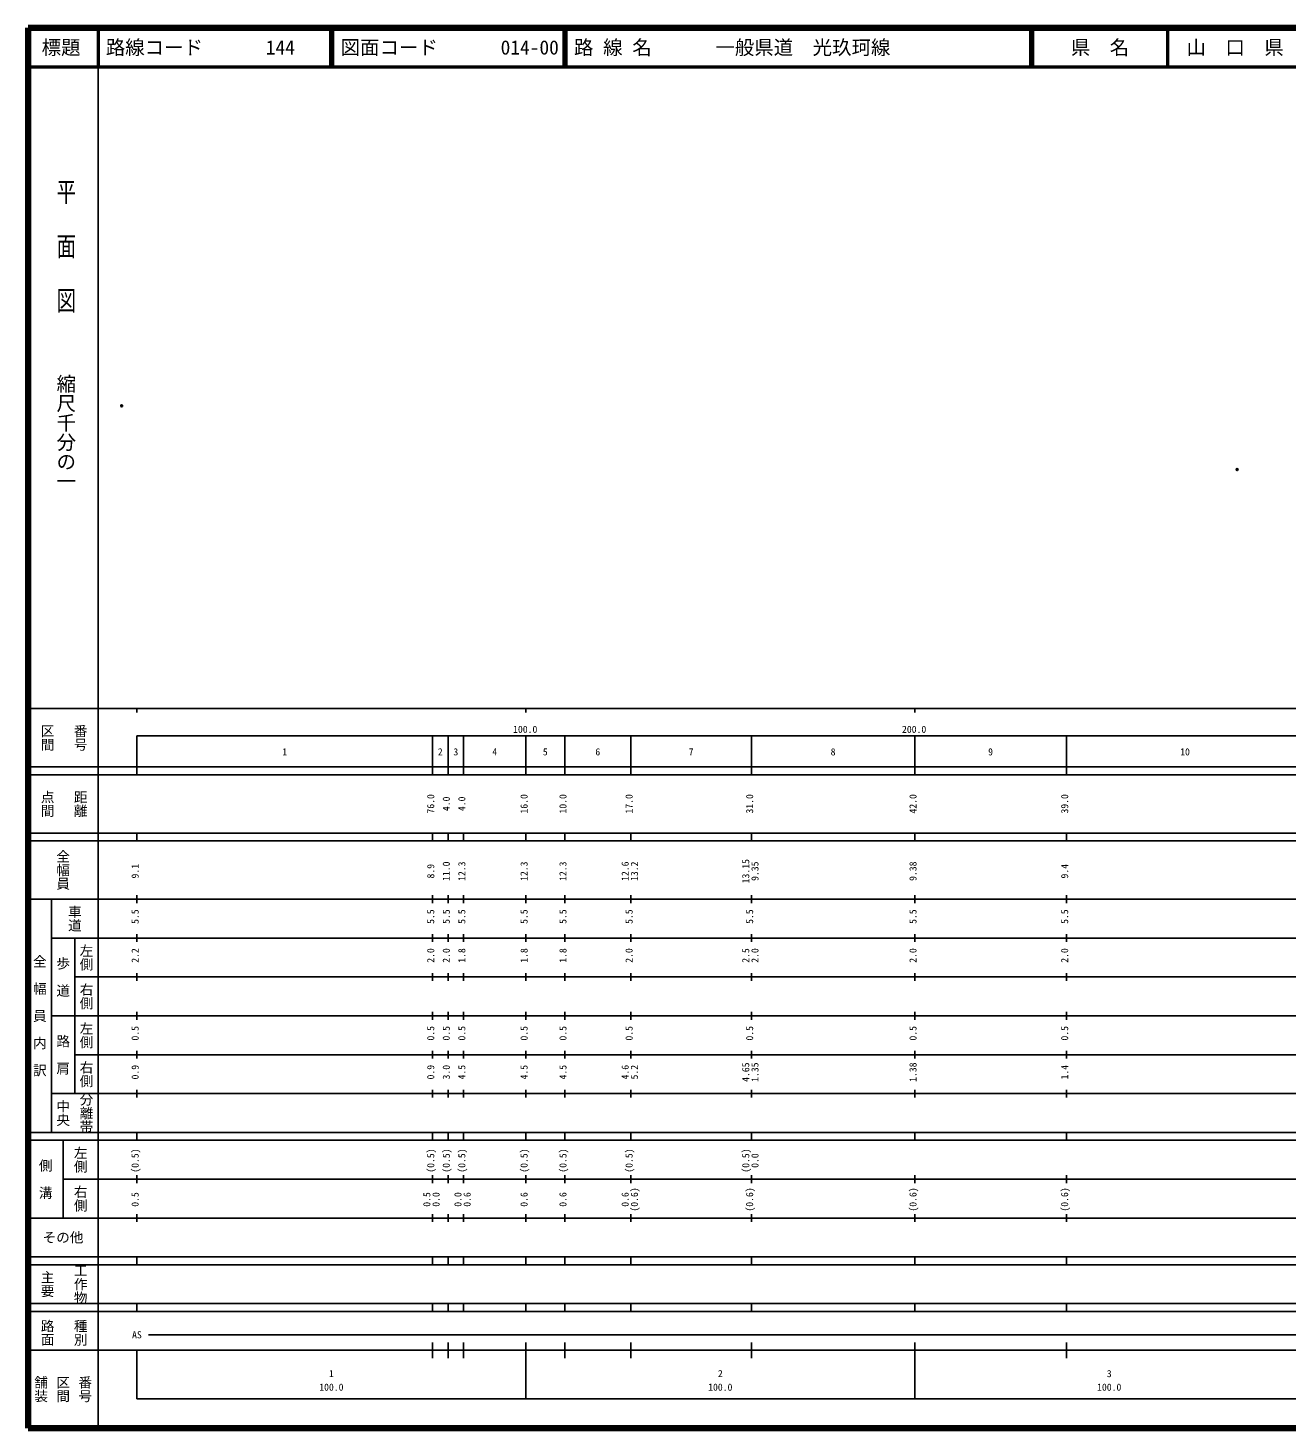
# Model space of a CAD drawing. Units: millimetres on the paper. Extents: x 40 to 680, y 20 to 380.
# Drawn here: x 40 to 363.7, y 20 to 380 of the extents above; entities that cross this region are included whole.
import ezdxf
from ezdxf.enums import TextEntityAlignment as Align

# ---------------------------------------------------------------- set-up
doc = ezdxf.new("R2010")
doc.units = ezdxf.units.MM
doc.header["$PDMODE"] = 32
doc.header["$PDSIZE"] = 0.5
doc.layers.add('M-OTRS', color=6, linetype='Continuous')
doc.layers.add('M-TTL-TXT', color=7, linetype='Continuous')
for name, color, linetype, lineweight in [('M-TTL', 2, 'Continuous', 140), ('M-TTL-BAND', 7, 'Continuous', 25), ('M-TTL-LINE', 7, 'Continuous', 50)]:
    doc.layers.add(name, color=color, linetype=linetype, lineweight=lineweight)
doc.styles.add('@ＭＳ ゴシック', font='')
doc.styles.add('ＭＳ ゴシック', font='')
doc.styles.get('@ＭＳ ゴシック').set_extended_font_data('@MS Gothic')
doc.styles.get('ＭＳ ゴシック').set_extended_font_data('MS Gothic')

msp = doc.modelspace()

# ---------------------------------------------------------------- linework, layer by layer
at = {"layer": 'M-OTRS'}
for p in [(64.078, 282.851), (350.878, 266.461)]:
    msp.add_point(p, dxfattribs=at)
at = {"layer": 'M-TTL'}
for p, q in [((40, 380), (40, 20)), ((680, 380), (40, 380)), ((40, 20), (680, 20))]:
    msp.add_line(p, q, dxfattribs=at)
at = {"layer": 'M-TTL-BAND'}
for p, q in [((58, 370), (58, 20)), ((40, 205), (579, 205)), ((68, 205), (68, 204)), ((168, 205), (168, 204)), ((268, 205), (268, 204)), ((68, 198), (579, 198)), ((68, 198), (68, 188)), ((144, 188), (144, 198)), ((148, 188), (148, 198)), ((152, 188), (152, 198)), ((168, 188), (168, 198)), ((178, 188), (178, 198)), ((195, 188), (195, 198)), ((226, 188), (226, 198)), ((268, 188), (268, 198)), ((307, 188), (307, 198)), ((40, 190), (579, 190)), ((40, 188), (579, 188)), ((40, 173), (579, 173)), ((68, 171), (68, 173)), ((144, 171), (144, 173)), ((148, 171), (148, 173)), ((152, 171), (152, 173)), ((168, 171), (168, 173)), ((178, 171), (178, 173)), ((195, 171), (195, 173)), ((226, 171), (226, 173)), ((268, 171), (268, 173)), ((307, 171), (307, 173)), ((40, 171), (579, 171)), ((40, 156), (579, 156)), ((46, 96), (46, 156)), ((68, 155), (68, 157)), ((144, 155), (144, 157)), ((148, 155), (148, 157)), ((152, 155), (152, 157)), ((168, 155), (168, 157)), ((178, 155), (178, 157)), ((195, 155), (195, 157)), ((226, 155), (226, 157)), ((268, 155), (268, 157)), ((307, 155), (307, 157)), ((46, 146), (579, 146)), ((52, 146), (52, 106)), ((68, 145), (68, 147)), ((144, 145), (144, 147)), ((148, 145), (148, 147)), ((152, 145), (152, 147)), ((168, 145), (168, 147)), ((178, 145), (178, 147)), ((195, 145), (195, 147)), ((226, 145), (226, 147)), ((268, 145), (268, 147)), ((307, 145), (307, 147)), ((68, 135), (68, 137)), ((144, 135), (144, 137)), ((148, 135), (148, 137)), ((152, 135), (152, 137)), ((168, 135), (168, 137)), ((178, 135), (178, 137)), ((195, 135), (195, 137)), ((226, 135), (226, 137)), ((268, 135), (268, 137)), ((307, 135), (307, 137)), ((52, 136), (579, 136)), ((46, 126), (579, 126)), ((68, 125), (68, 127)), ((144, 125), (144, 127)), ((148, 125), (148, 127)), ((152, 125), (152, 127)), ((168, 125), (168, 127)), ((178, 125), (178, 127)), ((195, 125), (195, 127)), ((226, 125), (226, 127)), ((268, 125), (268, 127)), ((307, 125), (307, 127)), ((52, 116), (579, 116)), ((68, 115), (68, 117)), ((144, 115), (144, 117)), ((148, 115), (148, 117)), ((152, 115), (152, 117)), ((168, 115), (168, 117)), ((178, 115), (178, 117)), ((195, 115), (195, 117)), ((226, 115), (226, 117)), ((268, 115), (268, 117)), ((307, 115), (307, 117)), ((46, 106), (579, 106)), ((68, 105), (68, 107)), ((144, 105), (144, 107)), ((148, 105), (148, 107)), ((152, 105), (152, 107)), ((168, 105), (168, 107)), ((178, 105), (178, 107)), ((195, 105), (195, 107)), ((226, 105), (226, 107)), ((268, 105), (268, 107)), ((307, 105), (307, 107)), ((40, 96), (579, 96)), ((40, 94), (579, 94)), ((49, 94), (49, 74)), ((68, 94), (68, 96)), ((144, 94), (144, 96)), ((148, 94), (148, 96)), ((152, 94), (152, 96)), ((168, 94), (168, 96)), ((178, 94), (178, 96)), ((195, 94), (195, 96)), ((226, 94), (226, 96)), ((268, 94), (268, 96)), ((307, 94), (307, 96)), ((49, 84), (579, 84)), ((68, 83), (68, 85)), ((144, 83), (144, 85)), ((148, 83), (148, 85)), ((152, 83), (152, 85)), ((168, 83), (168, 85)), ((178, 83), (178, 85)), ((195, 83), (195, 85)), ((226, 83), (226, 85)), ((268, 83), (268, 85)), ((307, 83), (307, 85)), ((40, 74), (579, 74)), ((68, 73), (68, 75)), ((144, 73), (144, 75)), ((148, 73), (148, 75)), ((152, 73), (152, 75)), ((168, 73), (168, 75)), ((178, 73), (178, 75)), ((195, 73), (195, 75)), ((226, 73), (226, 75)), ((268, 73), (268, 75)), ((307, 73), (307, 75)), ((40, 64), (579, 64)), ((40, 62), (579, 62)), ((68, 62), (68, 64)), ((144, 62), (144, 64)), ((148, 62), (148, 64)), ((152, 62), (152, 64)), ((168, 62), (168, 64)), ((178, 62), (178, 64)), ((195, 62), (195, 64)), ((226, 62), (226, 64)), ((268, 62), (268, 64)), ((307, 62), (307, 64)), ((40, 52), (579, 52)), ((68, 50), (68, 52)), ((144, 50), (144, 52)), ((148, 50), (148, 52)), ((152, 50), (152, 52)), ((168, 50), (168, 52)), ((178, 50), (178, 52)), ((195, 50), (195, 52)), ((226, 50), (226, 52)), ((268, 50), (268, 52)), ((307, 50), (307, 52)), ((40, 50), (579, 50)), ((71, 44), (565, 44)), ((40, 40), (579, 40)), ((68, 40), (68, 27.5)), ((144, 38), (144, 42)), ((148, 38), (148, 42)), ((152, 38), (152, 42)), ((168, 27.5), (168, 42)), ((178, 38), (178, 42)), ((195, 38), (195, 42)), ((226, 38), (226, 42)), ((268, 27.5), (268, 42)), ((307, 38), (307, 42)), ((68, 27.5), (579, 27.5))]:
    msp.add_line(p, q, dxfattribs=at)
at = {"layer": 'M-TTL-LINE'}
for p, q in [((58, 380), (58, 370)), ((117.75, 380), (117.75, 370)), ((118.25, 380), (118.25, 370)), ((177.75, 380), (177.75, 370)), ((178.25, 380), (178.25, 370)), ((297.75, 380), (297.75, 370)), ((298.25, 380), (298.25, 370)), ((333, 380), (333, 370)), ((40, 370), (680, 370))]:
    msp.add_line(p, q, dxfattribs=at)

# ---------------------------------------------------------------- texts
at = {"layer": 'M-TTL-BAND', "style": '@ＭＳ ゴシック', "width": 1.4}
msp.add_text('平  面  図', height=3.666, rotation=270, dxfattribs=at).set_placement((49.777, 306.475), align=Align.MIDDLE_RIGHT)
at = {"layer": 'M-TTL-BAND', "style": '@ＭＳ ゴシック'}
msp.add_text('縮尺千分の一', height=3.666, rotation=270, dxfattribs=at).set_placement((49.777, 261.03), align=Align.MIDDLE_RIGHT)
for s, p in [('区間', (45, 197.5)), ('番号', (53.5, 197.5)), ('点間', (45, 180.5)), ('距離', (53.5, 180.5)), ('全幅員', (49, 163.5)), ('車道', (52, 151)), ('左側', (55, 141)), ('全\u3000幅\u3000員\u3000内\u3000訳', (43, 126)), ('歩\u3000道', (49, 136)), ('右側', (55, 131)), ('左側', (55, 121)), ('路\u3000肩', (49, 116)), ('右側', (55, 111)), ('分離帯', (55, 101)), ('中央', (49, 101)), ('左側', (53.5, 89)), ('側\u3000溝', (44.5, 84)), ('右側', (53.5, 79)), ('工作物', (53.5, 57)), ('主要', (45, 57)), ('路面', (45, 44.5)), ('種別', (53.5, 44.5)), ('舗装', (43.333, 30)), ('区間', (49, 30)), ('番号', (54.667, 30))]:
    msp.add_text(s, height=2.566, rotation=270, dxfattribs=at).set_placement(p, align=Align.MIDDLE_CENTER)
at = {"layer": 'M-TTL-BAND', "style": 'ＭＳ ゴシック'}
for s, p in [('100.0', (167.844, 198.195)), ('200.0', (267.844, 198.195)), ('1', (106, 192.405)), ('2', (146, 192.405)), ('3', (150, 192.405)), ('4', (160, 192.405)), ('5', (173, 192.405)), ('6', (186.5, 192.405)), ('7', (210.5, 192.405)), ('8', (247, 192.405)), ('9', (287.5, 192.405)), ('10', (337.5, 192.405)), ('AS', (68, 42.5)), ('1', (118, 32.523)), ('2', (218, 32.523)), ('3', (318, 32.523)), ('100.0', (118, 29.033)), ('100.0', (218, 29.033)), ('100.0', (318, 29.033))]:
    msp.add_text(s, height=1.833, dxfattribs=at).set_placement(p, align=Align.BOTTOM_CENTER)
for s, p in [('76.0', (145, 180.5)), ('4.0', (149, 180.5)), ('4.0', (153, 180.5)), ('16.0', (169, 180.5)), ('10.0', (179, 180.5)), ('17.0', (196, 180.5)), ('31.0', (227, 180.5)), ('42.0', (269, 180.5)), ('39.0', (308, 180.5)), ('13.15', (226, 163.174)), ('9.1', (69, 163.174)), ('8.9', (145, 163.174)), ('11.0', (149, 163.174)), ('12.3', (153, 163.174)), ('12.3', (169, 163.174)), ('12.3', (179, 163.174)), ('12.6', (195, 163.174)), ('13.2', (197.37, 163.174)), ('9.35', (228.37, 163.174)), ('9.38', (269, 163.174)), ('9.4', (308, 163.174)), ('5.5', (69, 151.5)), ('5.5', (145, 151.5)), ('5.5', (149, 151.5)), ('5.5', (153, 151.5)), ('5.5', (169, 151.5)), ('5.5', (179, 151.5)), ('5.5', (196, 151.5)), ('5.5', (227, 151.5)), ('5.5', (269, 151.5)), ('5.5', (308, 151.5)), ('2.2', (69, 141.5)), ('2.0', (145, 141.5)), ('2.0', (149, 141.5)), ('1.8', (153, 141.5)), ('1.8', (169, 141.5)), ('1.8', (179, 141.5)), ('2.0', (196, 141.5)), ('2.5', (226, 141.5)), ('2.0', (228.37, 141.5)), ('2.0', (269, 141.5)), ('2.0', (308, 141.5)), ('0.5', (69, 121.5)), ('0.5', (145, 121.5)), ('0.5', (149, 121.5)), ('0.5', (153, 121.5)), ('0.5', (169, 121.5)), ('0.5', (179, 121.5)), ('0.5', (196, 121.5)), ('0.5', (227, 121.5)), ('0.5', (269, 121.5)), ('0.5', (308, 121.5)), ('0.9', (69, 111.5)), ('0.9', (145, 111.5)), ('3.0', (149, 111.5)), ('4.5', (153, 111.5)), ('4.5', (169, 111.5)), ('4.5', (179, 111.5)), ('4.6', (195, 111.5)), ('5.2', (197.37, 111.5)), ('4.65', (226, 111.5)), ('1.35', (228.37, 111.5)), ('1.38', (269, 111.5)), ('1.4', (308, 111.5)), ('(0.5)', (69, 88.764)), ('(0.5)', (145, 88.764)), ('(0.5)', (149, 88.764)), ('(0.5)', (153, 88.764)), ('(0.5)', (169, 88.764)), ('(0.5)', (179, 88.764)), ('(0.5)', (196, 88.764)), ('(0.5)', (226, 88.764)), ('0.0', (228.37, 88.764)), ('0.5', (69, 78.764)), ('0.5', (144, 78.764)), ('0.0', (146.37, 78.764)), ('0.0', (152, 78.764)), ('0.6', (154.37, 78.764)), ('0.6', (169, 78.764)), ('0.6', (179, 78.764)), ('0.6', (195, 78.764)), ('(0.6)', (197.37, 78.764)), ('(0.6)', (227, 78.764)), ('(0.6)', (269, 78.764)), ('(0.6)', (308, 78.764))]:
    msp.add_text(s, height=1.833, rotation=90, dxfattribs=at).set_placement(p, align=Align.BOTTOM_CENTER)
msp.add_text('その他', height=2.566, dxfattribs=at).set_placement((49, 69), align=Align.MIDDLE_CENTER)
at = {"layer": 'M-TTL-TXT', "style": 'ＭＳ ゴシック'}
for s, p in [('標題', (48.5, 375)), ('県\u3000名', (315.625, 375)), ('山\u3000口\u3000県', (350.375, 375))]:
    msp.add_text(s, height=3.666, dxfattribs=at).set_placement(p, align=Align.MIDDLE_CENTER)
for s, p in [('路線コード', (60, 375)), ('144', (101.142, 375)), ('図面コード', (120.38, 375)), ('014-00', (161.521, 375)), ('路 線 名', (180.38, 375)), ('一般県道\u3000光玖珂線', (216.734, 375))]:
    msp.add_text(s, height=3.666, dxfattribs=at).set_placement(p, align=Align.MIDDLE_LEFT)

doc.saveas('drawing.dxf')
